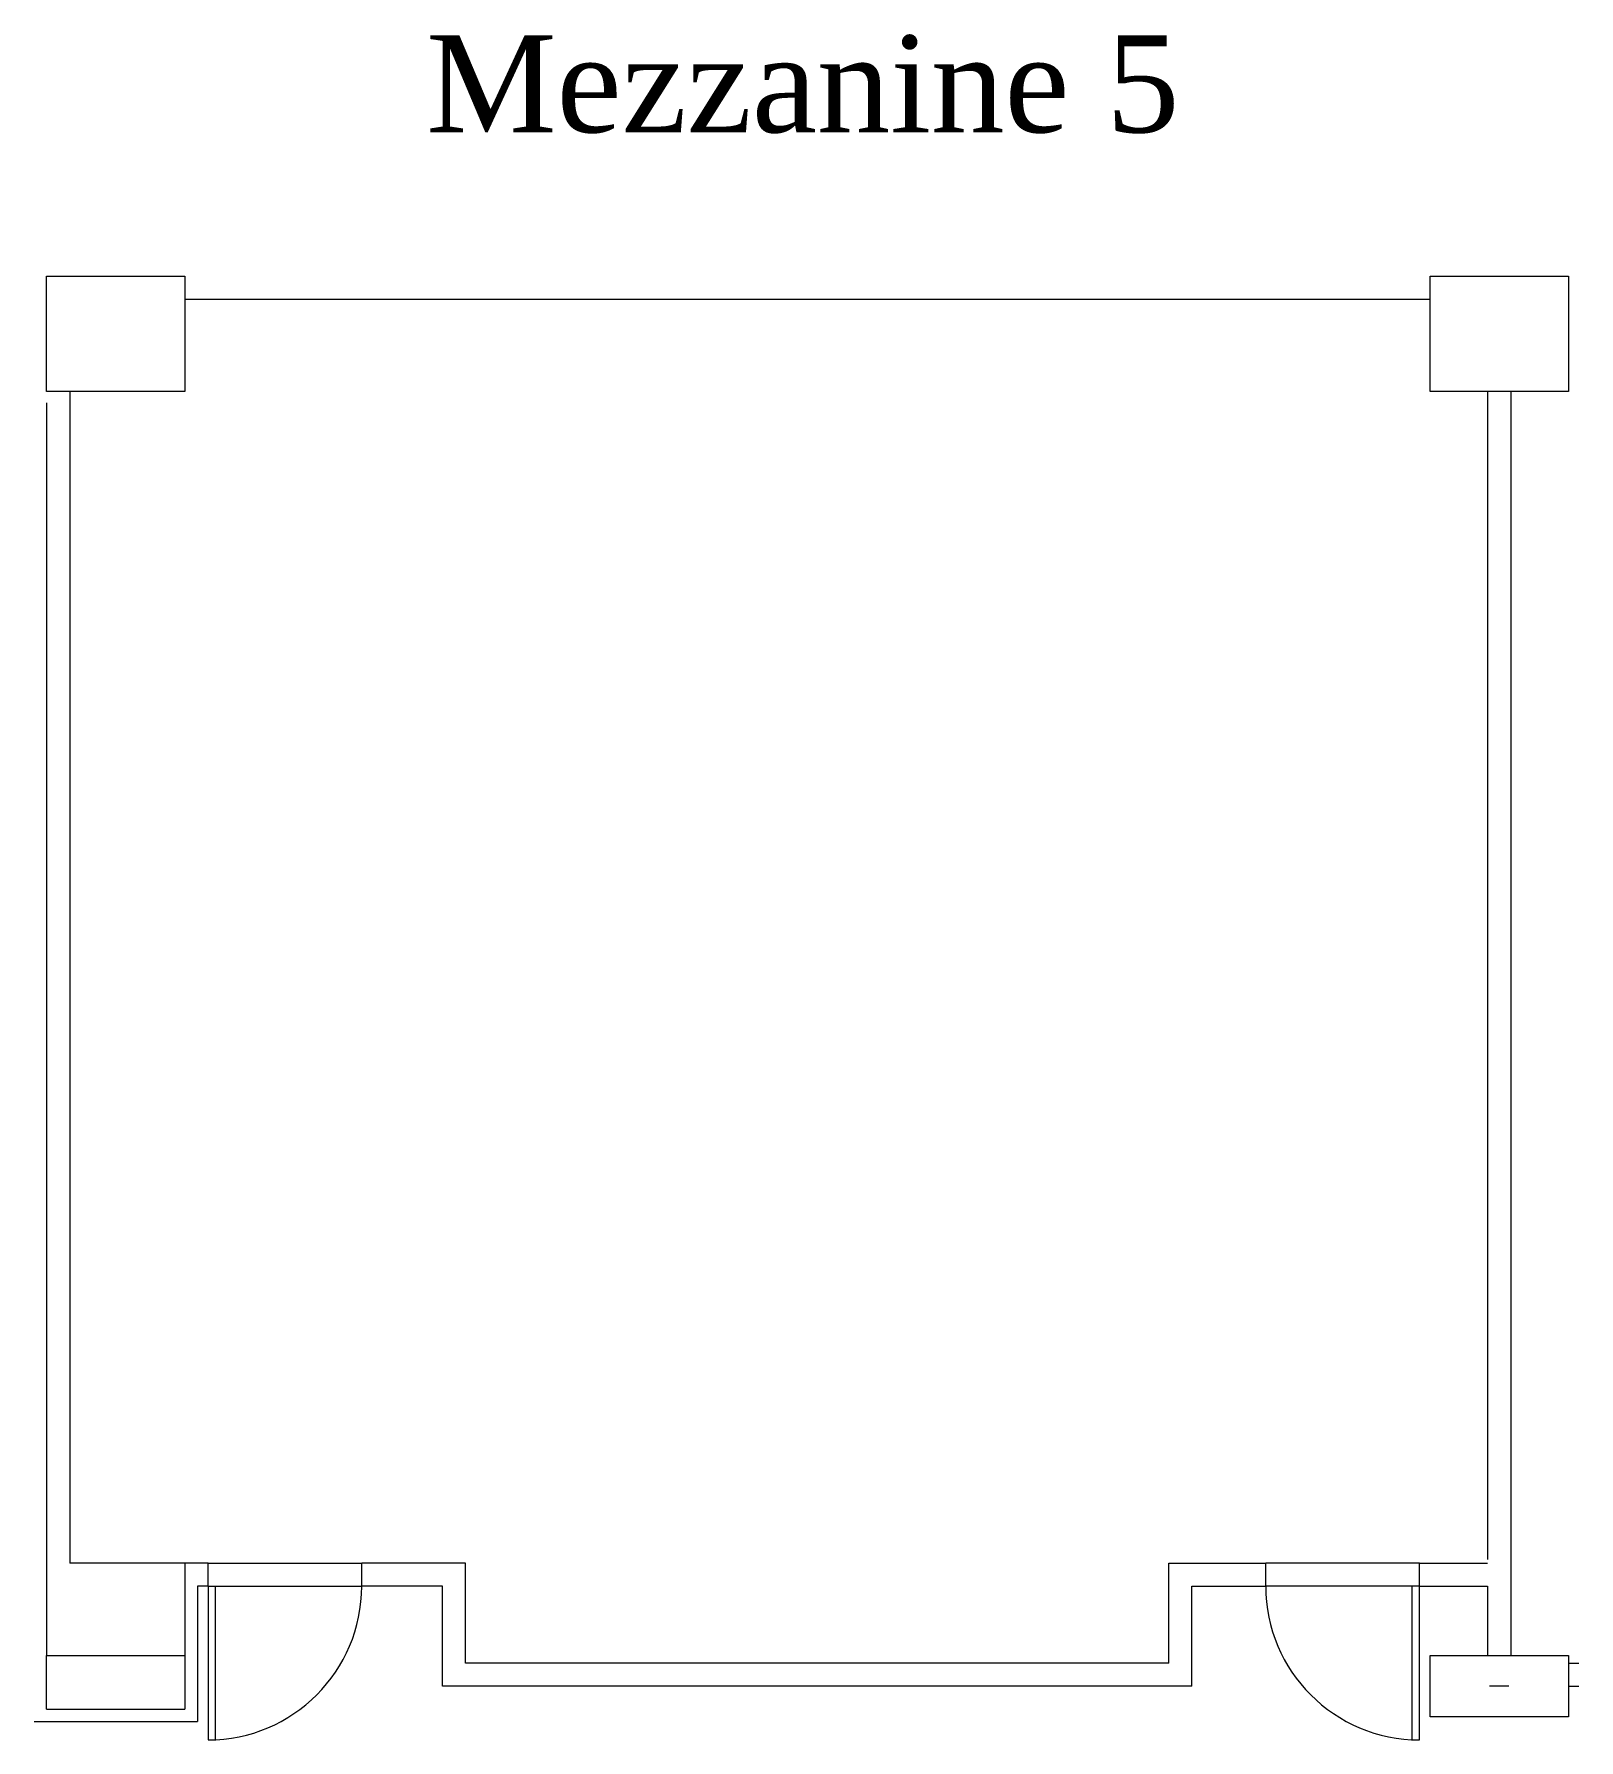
# Model space of a CAD drawing. Header units: inches. Extents: x 3463 to 3865, y 3620 to 4064.
import ezdxf

# ---------------------------------------------------------------- set-up
doc = ezdxf.new("R2010")
doc.units = ezdxf.units.IN
doc.header["$LTSCALE"] = 19.2
doc.header["$MEASUREMENT"] = 0
doc.layers.get('0').update_dxf_attribs({"lineweight": 15})
for name, color, linetype, lineweight in [('A-WALL-HEAD_NEWW', 4, 'Continuous', 15), ('ARDOOR', 5, 'Continuous', 15), ('ARHEADER', 7, 'Continuous', 15), ('ARWALL', 7, 'Continuous', 15), ('CMU', 4, 'Continuous', 15), ('Guides', 203, 'Continuous', 13), ('None', 7, 'Continuous', 5), ('S-COLS', 1, 'Continuous', 15)]:
    doc.layers.add(name, color=color, linetype=linetype, lineweight=lineweight)
doc.styles.add('Times New Roman (bold)', font='Times New Roman')

# ---------------------------------------------------------------- blocks, each defined once
blk = doc.blocks.new('DXF Point')
at = {"layer": 'None', "color": 7, "linetype": 'Continuous', "lineweight": 5}
blk.add_line((0, -2.5), (0, 2.5), dxfattribs=at)
blk = doc.blocks.new('COL1636')
at = {"color": 7, "linetype": 'Continuous', "lineweight": 15}
blk.add_lwpolyline([(-8, -18), (-8, 18), (8, 18), (8, -18)], close=True, dxfattribs=at)
blk.add_lwpolyline([(-8, -18), (-8, 18), (8, 18), (8, -18)], close=True, dxfattribs=at)
at = {"layer": 'Guides', "color": 7}
blk.add_blockref('DXF Point', (0, 0), dxfattribs=at)
blk.add_blockref('DXF Point', (0, 0), dxfattribs=at)
blk = doc.blocks.new('Group-14-1')
at = {"color": 7, "linetype": 'Continuous', "lineweight": 15}
for p, q in [((-162.26, -111.05), (-162.26, -151.05)), ((-162.26, -111.05), (-160.32, -111.05)), ((-160.32, -151), (-160.32, -111.05))]:
    blk.add_line(p, q, dxfattribs=at)
blk.add_arc((-162.26, -111.05), 40, 270, 0, dxfattribs=at)
blk = doc.blocks.new('Group-15-1')
at = {"color": 7, "linetype": 'Continuous', "lineweight": 15}
for p, q in [((152.99, -111.05), (151.04, -111.05)), ((151.04, -111.05), (151.04, -151)), ((152.99, -151.05), (152.99, -111.05))]:
    blk.add_line(p, q, dxfattribs=at)
blk.add_arc((152.99, -111.05), 40, 180, 270, dxfattribs=at)
blk = doc.blocks.new('COL3036')
at = {"color": 7, "linetype": 'Continuous', "lineweight": 15}
blk.add_lwpolyline([(-15, -18), (-15, 18), (15, 18), (15, -18)], close=True, dxfattribs=at)
blk.add_lwpolyline([(-15, -18), (-15, 18), (15, 18), (15, -18)], close=True, dxfattribs=at)
blk = doc.blocks.new('Group-16-1')
at = {"layer": 'ARHEADER', "color": 7, "linetype": 'Continuous', "lineweight": 15}
for p, q in [((-162.26, -105.05), (-122.26, -105.05)), ((152.99, -105.05), (112.99, -105.05)), ((-162.26, -111.05), (-122.26, -111.05)), ((152.99, -111.05), (112.99, -111.05))]:
    blk.add_line(p, q, dxfattribs=at)
at = {"layer": 'ARWALL', "color": 7, "linetype": 'Continuous', "lineweight": 15}
for p, q in [((-168.26, 223.96), (155.74, 223.96)), ((-198.26, 199.96), (-198.26, -105.05)), ((170.74, 199.96), (170.74, -104.05)), ((176.74, 199.96), (176.74, -129.05)), ((-162.26, -105.05), (-198.26, -105.05)), ((-162.26, -111.05), (-162.26, -105.05)), ((-95.26, -105.05), (-122.26, -105.05)), ((-122.26, -111.05), (-122.26, -105.05)), ((-95.26, -131.05), (-95.26, -105.05)), ((87.74, -105.05), (112.99, -105.05)), ((87.74, -131.05), (87.74, -105.05)), ((112.99, -111.05), (112.99, -105.05)), ((152.99, -105.05), (170.74, -105.05)), ((152.99, -111.05), (152.99, -105.05)), ((-162.26, -111.05), (-165.01, -111.05)), ((-165.01, -111.05), (-165.01, -146.3)), ((-101.26, -111.05), (-122.26, -111.05)), ((-101.26, -137.05), (-101.26, -111.05)), ((93.74, -111.05), (112.99, -111.05)), ((93.74, -137.05), (93.74, -111.05)), ((152.99, -111.05), (170.74, -111.05)), ((170.74, -111.05), (170.74, -129.05)), ((-204.26, -143.05), (-204.26, -129.05)), ((-204.26, -129.05), (-168.26, -129.05)), ((-168.26, -129.05), (-168.26, -143.05)), ((87.74, -131.05), (-95.26, -131.05)), ((191.74, -131.05), (194.49, -131.05)), ((93.74, -137.05), (-101.26, -137.05)), ((191.74, -137.05), (194.49, -137.05)), ((-207.51, -146.3), (-165.01, -146.3)), ((-204.26, -143.05), (-168.26, -143.05))]:
    blk.add_line(p, q, dxfattribs=at)
at = {"layer": 'CMU', "color": 7, "linetype": 'Continuous', "lineweight": 15}
for p, q in [((-204.26, 196.96), (-204.26, -129.05)), ((-168.26, -105.05), (-168.26, -129.05))]:
    blk.add_line(p, q, dxfattribs=at)
at = {"layer": 'ARDOOR', "color": 7}
for name in ['Group-14-1', 'Group-15-1']:
    blk.add_blockref(name, (0, 0), dxfattribs=at)
at = {"layer": 'ARWALL', "color": 7, "rotation": 90}
for p in [(-186.26, 214.96), (173.74, 214.96)]:
    blk.add_blockref('COL3036', p, dxfattribs=at)
at = {"layer": 'S-COLS', "color": 7, "rotation": 90}
blk.add_blockref('COL1636', (173.74, -137.05), dxfattribs=at)

msp = doc.modelspace()

# ---------------------------------------------------------------- block references
at = {"layer": 'None', "color": 7}
msp.add_blockref('Group-16-1', (3670.16, 3771.28), dxfattribs=at)

# ---------------------------------------------------------------- texts
at = {"layer": 'A-WALL-HEAD_NEWW', "color": 7, "insert": (3662.68, 4063.94), "char_height": 25.2778, "width": 385.6338, "attachment_point": 2, "line_spacing_factor": 1.049861, "style": 'Times New Roman (bold)'}
msp.add_mtext('Mezzanine 5', dxfattribs=at)

doc.saveas('drawing.dxf')
